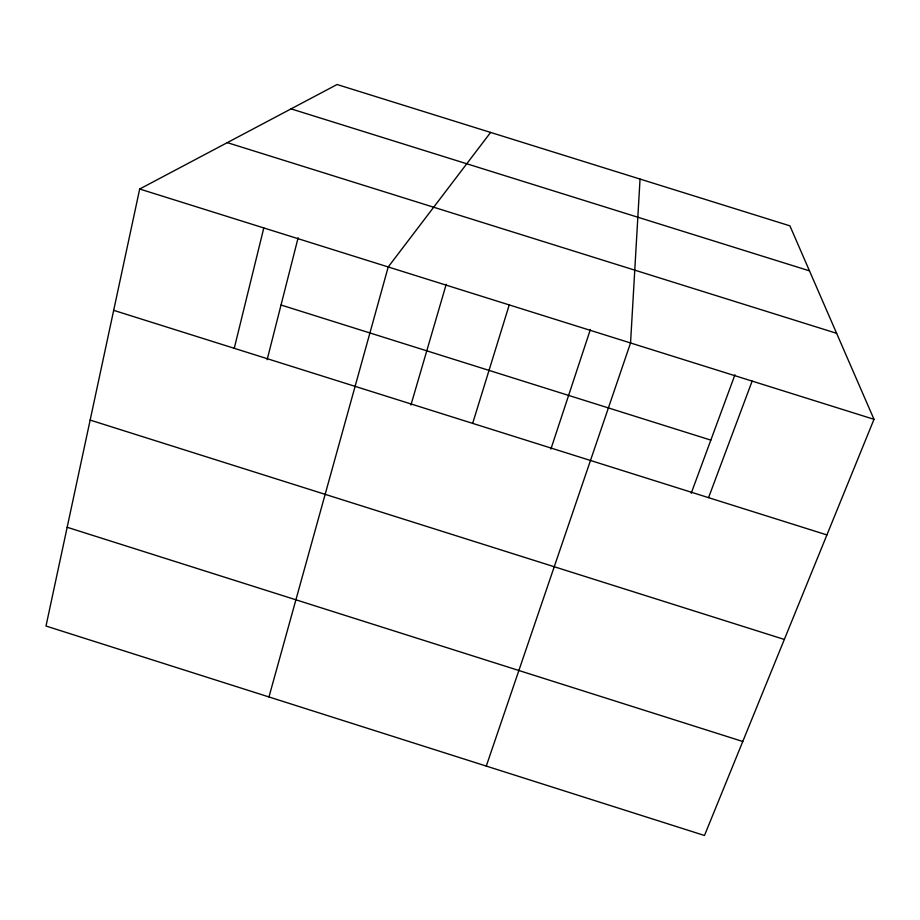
<?xml version="1.0" encoding="UTF-8"?>
<svg xmlns="http://www.w3.org/2000/svg" width="920" height="920" viewBox="0 0 920 920"><rect width="100%" height="100%" fill="white"/><g stroke="black" fill="none" stroke-linecap="round" stroke-linejoin="round"><path stroke-width="1.38" d="M640.044 179.066L630.545 342.964L486.277 766.084M139.69 189.014L46 626.037L704.478 835.486L874 419.324L789.912 225.837L337.077 84.513L139.69 189.014L874 419.324M234.255 348.3L263.798 227.941M267.133 359.709L298.126 237.785M268.962 696.957L388.217 266.961L490.613 132.434M410.941 404.984L446.234 284.245M472.661 423.372L509.243 304.922M550.896 449.063L590.387 329.464M691.219 493.246L734.942 374.796M708.561 497.651L752.134 381.11M291.065 108.87L809.473 270.848M227.297 142.635L836.625 333.316M281.037 305.014L710.827 440.116M113.677 310.339L826.919 534.922M90.148 420.084L784.334 639.446M67.171 527.275L742.773 741.485"/></g></svg>
